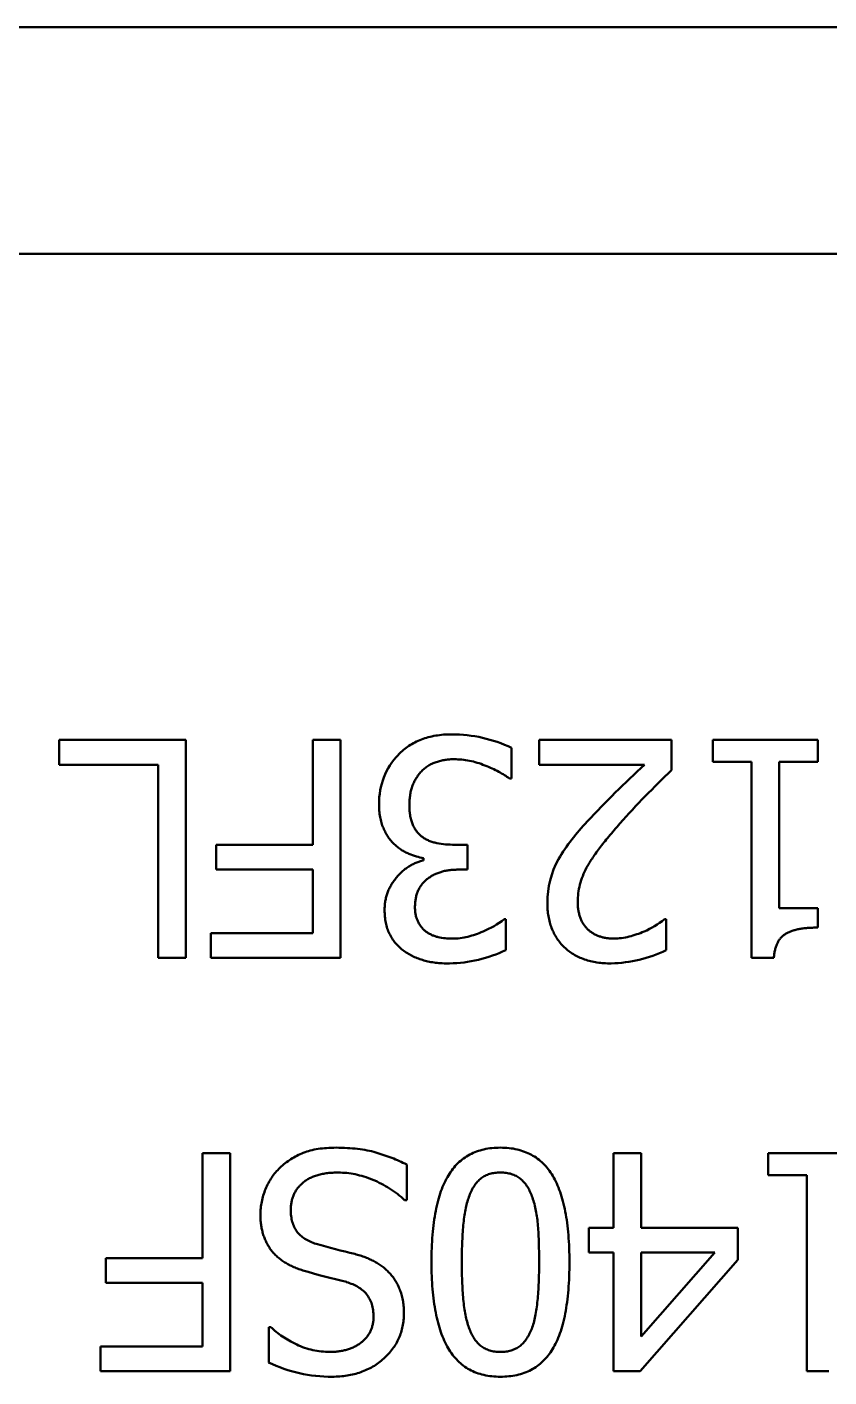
# Model space of a CAD drawing. Header units: millimetres. Extents: x 46 to 194, y 102 to 162.
# Drawn here: x 139.771 to 140.507, y 141.662 to 142.9 of the extents above; entities that cross this region are included whole.
import ezdxf

# ---------------------------------------------------------------- set-up
doc = ezdxf.new("R2010")
doc.units = ezdxf.units.MM
doc.header["$LTSCALE"] = 0.75
doc.layers.add('Visible', color=7, linetype='Continuous', lineweight=50)

msp = doc.modelspace()

# ---------------------------------------------------------------- linework, layer by layer
at = {"layer": 'Visible', "extrusion": (0, 0, -1)}
for p, q in [((168.7993, 142.8999), (127.7993, 142.8999)), ((141.728, 142.6919), (139.228, 142.6919)), ((139.8008, 142.246), (139.8008, 142.2232)), ((139.9172, 142.246), (139.8008, 142.246)), ((139.9172, 142.046), (139.9172, 142.246)), ((140.059, 142.246), (140.0337, 142.246)), ((140.0337, 142.246), (140.0337, 142.1498)), ((140.059, 142.046), (140.059, 142.246)), ((140.2413, 142.246), (140.2413, 142.2232)), ((140.3628, 142.246), (140.2413, 142.246)), ((140.3628, 142.2182), (140.3628, 142.246)), ((140.4008, 142.246), (140.4008, 142.2258)), ((140.497, 142.246), (140.4008, 142.246)), ((140.497, 142.2258), (140.497, 142.246)), ((140.216, 142.2106), (140.216, 142.2388)), ((139.8008, 142.2232), (139.8919, 142.2232)), ((139.8919, 142.2232), (139.8919, 142.046)), ((140.2413, 142.2232), (140.3379, 142.2232)), ((140.4008, 142.2258), (140.4362, 142.2258)), ((140.4362, 142.2258), (140.4362, 142.046)), ((140.4616, 142.0916), (140.4616, 142.2258)), ((140.4616, 142.2258), (140.497, 142.2258)), ((140.2141, 142.2106), (140.216, 142.2106)), ((140.0337, 142.1498), (139.9451, 142.1498)), ((139.9451, 142.1498), (139.9451, 142.127)), ((140.1755, 142.1498), (140.1641, 142.1498)), ((140.1755, 142.127), (140.1755, 142.1498)), ((140.1353, 142.1374), (140.1353, 142.1355)), ((139.9451, 142.127), (140.0337, 142.127)), ((140.0337, 142.127), (140.0337, 142.0688)), ((140.1669, 142.127), (140.1755, 142.127)), ((140.497, 142.0916), (140.4616, 142.0916)), ((140.497, 142.0739), (140.497, 142.0916)), ((140.2109, 142.0815), (140.2093, 142.0815)), ((140.2109, 142.0533), (140.2109, 142.0815)), ((140.3578, 142.0815), (140.3563, 142.0815)), ((140.3578, 142.053), (140.3578, 142.0815)), ((139.94, 142.0688), (139.94, 142.046)), ((140.0337, 142.0688), (139.94, 142.0688)), ((139.8919, 142.046), (139.9172, 142.046)), ((139.94, 142.046), (140.059, 142.046)), ((140.4362, 142.046), (140.4567, 142.046)), ((139.9578, 141.8669), (139.9324, 141.8669)), ((139.9324, 141.8669), (139.9324, 141.7707)), ((139.9578, 141.6669), (139.9578, 141.8669)), ((140.335, 141.8669), (140.3097, 141.8669)), ((140.3097, 141.8669), (140.3097, 141.7986)), ((140.335, 141.7986), (140.335, 141.8669)), ((140.4514, 141.8669), (140.4514, 141.8467)), ((140.5476, 141.8669), (140.4514, 141.8669)), ((140.1198, 141.8239), (140.1198, 141.8566)), ((140.4514, 141.8467), (140.4869, 141.8467)), ((140.4869, 141.8467), (140.4869, 141.6669)), ((140.1179, 141.8239), (140.1198, 141.8239)), ((140.2869, 141.7986), (140.2869, 141.7758)), ((140.3097, 141.7986), (140.2869, 141.7986)), ((140.4236, 141.7986), (140.335, 141.7986)), ((140.4236, 141.7691), (140.4236, 141.7986)), ((140.2869, 141.7758), (140.3097, 141.7758)), ((140.3097, 141.7758), (140.3097, 141.6669)), ((140.335, 141.6987), (140.335, 141.7758)), ((140.4026, 141.7758), (140.335, 141.6987)), ((140.335, 141.7758), (140.4026, 141.7758)), ((139.9324, 141.7707), (139.8438, 141.7707)), ((139.8438, 141.7707), (139.8438, 141.7479)), ((140.3339, 141.6669), (140.4236, 141.7691)), ((139.8438, 141.7479), (139.9324, 141.7479)), ((139.9324, 141.7479), (139.9324, 141.6897)), ((139.9951, 141.7074), (139.9932, 141.7074)), ((139.9932, 141.7074), (139.9932, 141.675)), ((139.8388, 141.6897), (139.8388, 141.6669)), ((139.9324, 141.6897), (139.8388, 141.6897)), ((139.8388, 141.6669), (139.9578, 141.6669)), ((140.3097, 141.6669), (140.3339, 141.6669)), ((140.4869, 141.6669), (140.5073, 141.6669))]:
    msp.add_line(p, q, dxfattribs=at)
for centre, radius, start, end in [((-140.161, 142.1219), 0.1292, 90.14, 115.1962), ((-140.1579, 142.1885), 0.0634, 358.9393, 43.8981), ((-140.982, 141.5238), 0.9508, 42.9036, 47.3579), ((-140.9369, 141.6132), 0.834, 41.8346, 46.502), ((-140.4241, 142.0373), 0.1926, 31.0561, 43.9998), ((-140.33, 142.0972), 0.0811, 359.4053, 29.0641), ((-140.1493, 142.1621), 0.1005, 233.326, 246.1689), ((-140.2985, 142.1563), 0.0946, 232.3019, 245.5803), ((-140.157, 142.1653), 0.1243, 244.2962, 269.0681), ((-140.3037, 142.1673), 0.1264, 244.6676, 268.3065), ((-140.2325, 142.4621), 0.706, 283.1221, 286.089), ((-140.2072, 142.3708), 0.6381, 282.9176, 286.6406), ((-140.0499, 141.7912), 0.1293, 269.3384, 296.0281)]:
    msp.add_arc(centre, radius, start, end, dxfattribs=at)
at = {"layer": 'Visible'}
for points, knots in [([(140.1613, 142.2511), (140.1588, 142.251), (140.1538, 142.251), (140.1465, 142.25), (140.1397, 142.2486), (140.1333, 142.2465), (140.1273, 142.2438), (140.1218, 142.2407), (140.1167, 142.2369), (140.1137, 142.234), (140.1122, 142.2325)], [0, 0, 0, 0, 0.00000763354, 0.00001492371, 0.00002187771, 0.00002856508, 0.00003505855, 0.00004139764, 0.00004769817, 0.00005398977, 0.00005398977, 0.00005398977, 0.00005398977]), ([(140.1333, 142.2171), (140.1342, 142.2181), (140.1361, 142.22), (140.1394, 142.2223), (140.143, 142.2243), (140.1469, 142.2258), (140.151, 142.2269), (140.1551, 142.2277), (140.1592, 142.2282), (140.1619, 142.2283), (140.1633, 142.2283)], [0, 0, 0, 0, 0.00000397819, 0.0000079517, 0.00001201702, 0.00001623898, 0.0000204479, 0.0000246136, 0.00002869714, 0.0000327516, 0.0000327516, 0.0000327516, 0.0000327516]), ([(140.1633, 142.2283), (140.1657, 142.2282), (140.1704, 142.2281), (140.1775, 142.227), (140.1846, 142.2252), (140.1915, 142.2227), (140.1981, 142.2199), (140.2041, 142.2169), (140.2094, 142.2139), (140.2126, 142.2117), (140.2141, 142.2106)], [0, 0, 0, 0, 0.00000705681, 0.00001414552, 0.00002141273, 0.00002888442, 0.00003613284, 0.00004282407, 0.00004885546, 0.00005438142, 0.00005438142, 0.00005438142, 0.00005438142]), ([(140.1223, 142.186), (140.1223, 142.1877), (140.1224, 142.1911), (140.123, 142.1958), (140.1238, 142.2002), (140.125, 142.204), (140.1266, 142.2076), (140.1285, 142.2109), (140.1307, 142.2141), (140.1324, 142.2161), (140.1333, 142.2171)], [0, 0, 0, 0, 0.0000052285, 0.00001001172, 0.00001441423, 0.00001840828, 0.00002221917, 0.00002604954, 0.00002992589, 0.00003389, 0.00003389, 0.00003389, 0.00003389]), ([(140.0945, 142.1874), (140.0945, 142.1853), (140.0946, 142.1812), (140.0953, 142.1754), (140.0965, 142.1701), (140.0983, 142.1653), (140.1004, 142.1609), (140.1027, 142.1569), (140.1054, 142.1534), (140.1074, 142.1513), (140.1084, 142.1503)], [0, 0, 0, 0, 0.0000062393, 0.00001201267, 0.00001740599, 0.00002244146, 0.00002722946, 0.00003174866, 0.00003614069, 0.00004035677, 0.00004035677, 0.00004035677, 0.00004035677]), ([(140.1342, 142.157), (140.1333, 142.1577), (140.1315, 142.1591), (140.1292, 142.1618), (140.1271, 142.1647), (140.1254, 142.1681), (140.124, 142.1719), (140.123, 142.1761), (140.1224, 142.1809), (140.1223, 142.1842), (140.1223, 142.186)], [0, 0, 0, 0, 0.00000343062, 0.00000687941, 0.00001043269, 0.0000141401, 0.00001811764, 0.0000224346, 0.00002718577, 0.00003237542, 0.00003237542, 0.00003237542, 0.00003237542]), ([(140.2767, 142.0973), (140.2768, 142.1), (140.277, 142.1054), (140.2787, 142.1134), (140.2812, 142.1213), (140.2842, 142.1277), (140.2872, 142.133), (140.29, 142.1372), (140.2931, 142.1418), (140.2967, 142.1468), (140.3008, 142.152), (140.3053, 142.1575), (140.3102, 142.1634), (140.3137, 142.1674), (140.3155, 142.1694)], [0, 0, 0, 0, 0.00000807399, 0.00001616121, 0.00002438026, 0.00003287983, 0.00003742625, 0.00004252168, 0.0000480651, 0.00005417215, 0.00006078537, 0.00006789166, 0.00007557364, 0.00008374816, 0.00008374816, 0.00008374816, 0.00008374816]), ([(140.1084, 142.1503), (140.1095, 142.1494), (140.1115, 142.1476), (140.1148, 142.1452), (140.1182, 142.1432), (140.1228, 142.1411), (140.1285, 142.139), (140.1331, 142.1379), (140.1353, 142.1374)], [0, 0, 0, 0, 0.00000417981, 0.00000819983, 0.0000121699, 0.00001606353, 0.00002347297, 0.00003020927, 0.00003020927, 0.00003020927, 0.00003020927]), ([(140.1641, 142.1498), (140.1612, 142.1499), (140.1557, 142.15), (140.1489, 142.151), (140.1438, 142.1522), (140.1403, 142.1535), (140.1371, 142.155), (140.1352, 142.1563), (140.1342, 142.157)], [0, 0, 0, 0, 0.00000865342, 0.00001674542, 0.00002058275, 0.00002429575, 0.00002782486, 0.00003132241, 0.00003132241, 0.00003132241, 0.00003132241]), ([(140.1353, 142.1355), (140.1341, 142.1352), (140.1317, 142.1346), (140.1282, 142.1333), (140.1248, 142.1317), (140.1216, 142.1298), (140.1185, 142.1277), (140.1156, 142.1252), (140.1127, 142.1225), (140.1101, 142.1194), (140.1076, 142.1162), (140.1054, 142.1128), (140.1036, 142.1094), (140.1021, 142.1057), (140.101, 142.102), (140.1001, 142.0981), (140.0996, 142.094), (140.0996, 142.0913), (140.0995, 142.0899)], [0, 0, 0, 0, 0.00000372097, 0.00000742666, 0.00001109503, 0.00001482163, 0.00001856219, 0.00002236866, 0.00002630069, 0.00003035114, 0.00003442836, 0.00003839895, 0.00004231414, 0.00004622397, 0.00005010266, 0.00005405442, 0.0000581087, 0.00006221233, 0.00006221233, 0.00006221233, 0.00006221233]), ([(140.1274, 142.0924), (140.1274, 142.0938), (140.1275, 142.0965), (140.128, 142.1003), (140.1288, 142.1039), (140.13, 142.1073), (140.1316, 142.1104), (140.1335, 142.1133), (140.1358, 142.1159), (140.1383, 142.1182), (140.1412, 142.1203), (140.1442, 142.1221), (140.1475, 142.1236), (140.151, 142.1249), (140.1547, 142.1258), (140.1586, 142.1266), (140.1627, 142.1269), (140.1655, 142.127), (140.1669, 142.127)], [0, 0, 0, 0, 0.0000040602, 0.00000787816, 0.00001153048, 0.00001501018, 0.00001842987, 0.00002178418, 0.00002518625, 0.00002861084, 0.00003207563, 0.00003557473, 0.00003910048, 0.00004275343, 0.00004646261, 0.00005034969, 0.00005442561, 0.00005864175, 0.00005864175, 0.00005864175, 0.00005864175]), ([(140.2489, 142.0964), (140.2489, 142.0943), (140.249, 142.0903), (140.2498, 142.0843), (140.251, 142.0787), (140.2527, 142.0735), (140.2549, 142.0686), (140.2575, 142.064), (140.2607, 142.0597), (140.2644, 142.0558), (140.2684, 142.0523), (140.2729, 142.0493), (140.2778, 142.0467), (140.283, 142.0446), (140.2886, 142.0429), (140.2945, 142.0418), (140.3008, 142.0411), (140.3052, 142.041), (140.3074, 142.041)], [0, 0, 0, 0, 0.00000618502, 0.0000120981, 0.000017773, 0.00002323811, 0.00002855839, 0.00003383186, 0.00003909121, 0.00004438272, 0.00004974146, 0.00005506974, 0.00006051155, 0.0000660895, 0.00007183226, 0.00007784655, 0.00008414578, 0.00009080287, 0.00009080287, 0.00009080287, 0.00009080287]), ([(140.2862, 142.0719), (140.2855, 142.0726), (140.2841, 142.0741), (140.2822, 142.0766), (140.2806, 142.0794), (140.2792, 142.0825), (140.2781, 142.0859), (140.2773, 142.0894), (140.2768, 142.0933), (140.2768, 142.0959), (140.2767, 142.0973)], [0, 0, 0, 0, 0.00000302941, 0.00000614919, 0.00000933652, 0.00001269552, 0.0000161744, 0.00001979676, 0.00002359795, 0.00002764786, 0.00002764786, 0.00002764786, 0.00002764786]), ([(140.0995, 142.0899), (140.0996, 142.0879), (140.0997, 142.084), (140.1005, 142.0784), (140.1019, 142.0731), (140.1039, 142.0682), (140.1064, 142.0637), (140.1095, 142.0595), (140.1131, 142.0557), (140.1159, 142.0536), (140.1173, 142.0524)], [0, 0, 0, 0, 0.00000595206, 0.00001156707, 0.00001691908, 0.00002206187, 0.00002712263, 0.00003221594, 0.00003736185, 0.00004269582, 0.00004269582, 0.00004269582, 0.00004269582]), ([(140.1377, 142.0701), (140.1369, 142.0707), (140.1355, 142.0719), (140.1335, 142.074), (140.1318, 142.0764), (140.1302, 142.0791), (140.129, 142.082), (140.128, 142.0852), (140.1275, 142.0887), (140.1274, 142.0912), (140.1274, 142.0924)], [0, 0, 0, 0, 0.00000278259, 0.0000055853, 0.00000853564, 0.00001157664, 0.00001473918, 0.00001805306, 0.00002154245, 0.00002527413, 0.00002527413, 0.00002527413, 0.00002527413]), ([(140.31, 142.0637), (140.3088, 142.0638), (140.3065, 142.0638), (140.3031, 142.0642), (140.2999, 142.0648), (140.2968, 142.0658), (140.2939, 142.0669), (140.2912, 142.0683), (140.2886, 142.0699), (140.287, 142.0712), (140.2862, 142.0719)], [0, 0, 0, 0, 0.0000035308, 0.00000692425, 0.00001019791, 0.00001338421, 0.00001653553, 0.00001960318, 0.00002267159, 0.00002571816, 0.00002571816, 0.00002571816, 0.00002571816]), ([(140.4567, 142.046), (140.4568, 142.0473), (140.4571, 142.0498), (140.4577, 142.0534), (140.4587, 142.0567), (140.4599, 142.0596), (140.4613, 142.0623), (140.4631, 142.0645), (140.4651, 142.0665), (140.4674, 142.0681), (140.47, 142.0695), (140.4729, 142.0707), (140.4761, 142.0717), (140.4797, 142.0725), (140.4835, 142.0731), (140.4877, 142.0736), (140.4922, 142.0738), (140.4954, 142.0739), (140.497, 142.0739)], [0, 0, 0, 0, 0.0000038598, 0.00000748316, 0.00001082728, 0.00001393145, 0.00001689292, 0.00001971127, 0.00002245135, 0.00002519952, 0.00002803602, 0.0000311251, 0.00003445476, 0.00003802509, 0.00004191159, 0.00004608692, 0.00005055728, 0.00005537213, 0.00005537213, 0.00005537213, 0.00005537213]), ([(140.1617, 142.0637), (140.1595, 142.0638), (140.1551, 142.064), (140.1498, 142.0648), (140.1458, 142.0659), (140.1429, 142.067), (140.1402, 142.0684), (140.1385, 142.0695), (140.1377, 142.0701)], [0, 0, 0, 0, 0.00000665332, 0.00001298569, 0.00001606574, 0.00001912082, 0.00002218049, 0.00002524094, 0.00002524094, 0.00002524094, 0.00002524094]), ([(140.1899, 142.0702), (140.1876, 142.0693), (140.183, 142.0675), (140.176, 142.0654), (140.1689, 142.064), (140.1641, 142.0638), (140.1617, 142.0637)], [0, 0, 0, 0, 0.00000738858, 0.00001472801, 0.00002197812, 0.00002915505, 0.00002915505, 0.00002915505, 0.00002915505]), ([(140.3376, 142.0702), (140.3354, 142.0693), (140.3309, 142.0676), (140.324, 142.0655), (140.317, 142.064), (140.3123, 142.0638), (140.31, 142.0637)], [0, 0, 0, 0, 0.00000715102, 0.00001437523, 0.00002159262, 0.00002853384, 0.00002853384, 0.00002853384, 0.00002853384]), ([(140.1173, 142.0524), (140.1187, 142.0515), (140.1214, 142.0496), (140.1259, 142.0473), (140.1306, 142.0453), (140.1355, 142.0437), (140.1408, 142.0424), (140.1465, 142.0416), (140.1526, 142.041), (140.1568, 142.041), (140.159, 142.041)], [0, 0, 0, 0, 0.0000049795, 0.00000990719, 0.00001496705, 0.00002007451, 0.00002538971, 0.00003110003, 0.00003716174, 0.00004363167, 0.00004363167, 0.00004363167, 0.00004363167]), ([(140.055, 141.872), (140.0521, 141.8719), (140.0466, 141.8718), (140.0387, 141.871), (140.0315, 141.8695), (140.025, 141.8674), (140.0191, 141.8647), (140.0136, 141.8615), (140.0083, 141.8579), (140.0051, 141.855), (140.0035, 141.8536)], [0, 0, 0, 0, 0.0000086265, 0.00001658311, 0.00002385801, 0.00003054851, 0.00003697288, 0.00004334924, 0.00004971185, 0.00005616281, 0.00005616281, 0.00005616281, 0.00005616281]), ([(140.1198, 141.8566), (140.1175, 141.8577), (140.1131, 141.8598), (140.1061, 141.8627), (140.0989, 141.8653), (140.0914, 141.8677), (140.0834, 141.8697), (140.0746, 141.871), (140.0651, 141.8718), (140.0585, 141.8719), (140.055, 141.872)], [0, 0, 0, 0, 0.0000074158, 0.00001493835, 0.00002259697, 0.00003035406, 0.00003849996, 0.00004735157, 0.00005688213, 0.00006721087, 0.00006721087, 0.00006721087, 0.00006721087]), ([(140.2059, 141.872), (140.2032, 141.8719), (140.1982, 141.8718), (140.1908, 141.8706), (140.184, 141.8686), (140.1777, 141.8658), (140.1719, 141.8622), (140.1667, 141.8578), (140.162, 141.8525), (140.1579, 141.8465), (140.1542, 141.8396), (140.1511, 141.8319), (140.1484, 141.8232), (140.1463, 141.8137), (140.1446, 141.8032), (140.1434, 141.7919), (140.1427, 141.7796), (140.1426, 141.7712), (140.1426, 141.7668)], [0, 0, 0, 0, 0.000007847, 0.000015226, 0.0000222778, 0.000029134, 0.0000358553, 0.0000426259, 0.0000496044, 0.0000568289, 0.0000645495, 0.0000728921, 0.0000819191, 0.0000917033, 0.0001022513, 0.0001136771, 0.0001259283, 0.0001390713, 0.0001390713, 0.0001390713, 0.0001390713]), ([(140.2691, 141.767), (140.2691, 141.7713), (140.269, 141.7796), (140.2683, 141.7916), (140.2672, 141.8028), (140.2654, 141.8132), (140.2633, 141.8226), (140.2608, 141.8313), (140.2576, 141.8391), (140.2541, 141.8461), (140.2499, 141.8522), (140.2453, 141.8575), (140.2401, 141.862), (140.2342, 141.8656), (140.2279, 141.8685), (140.221, 141.8705), (140.2136, 141.8718), (140.2085, 141.8719), (140.2059, 141.872)], [0, 0, 0, 0, 0.0000128536, 0.0000248956, 0.0000361096, 0.0000465694, 0.0000562583, 0.0000652272, 0.0000735834, 0.0000813649, 0.0000886803, 0.0000956849, 0.0001025259, 0.0001092952, 0.0001161971, 0.0001232911, 0.0001307475, 0.0001386659, 0.0001386659, 0.0001386659, 0.0001386659]), ([(140.0035, 141.8536), (140.0021, 141.8522), (139.9994, 141.8494), (139.9959, 141.8447), (139.9928, 141.8396), (139.9902, 141.834), (139.9882, 141.8283), (139.9867, 141.8224), (139.9857, 141.8165), (139.9856, 141.8125), (139.9856, 141.8105)], [0, 0, 0, 0, 0.00000577349, 0.00001157292, 0.00001752162, 0.00002357818, 0.00002969645, 0.00003568243, 0.0000415594, 0.00004745154, 0.00004745154, 0.00004745154, 0.00004745154]), ([(140.0135, 141.815), (140.0135, 141.8163), (140.0135, 141.8187), (140.0141, 141.8223), (140.0149, 141.8257), (140.0162, 141.8289), (140.0177, 141.832), (140.0196, 141.8348), (140.0219, 141.8374), (140.0245, 141.8399), (140.0274, 141.8421), (140.0307, 141.844), (140.0344, 141.8456), (140.0383, 141.847), (140.0426, 141.848), (140.0472, 141.8487), (140.0521, 141.8491), (140.0555, 141.8492), (140.0572, 141.8492)], [0, 0, 0, 0, 0.00000371497, 0.0000072678, 0.00001073605, 0.00001408814, 0.00001742563, 0.00002080651, 0.00002421371, 0.00002775168, 0.00003137745, 0.00003512352, 0.0000389715, 0.00004306122, 0.00004740137, 0.00005198777, 0.00005685153, 0.00006201118, 0.00006201118, 0.00006201118, 0.00006201118]), ([(140.0572, 141.8492), (140.0598, 141.8491), (140.0649, 141.849), (140.0728, 141.8476), (140.0807, 141.8456), (140.0888, 141.8427), (140.0967, 141.839), (140.1042, 141.8347), (140.1114, 141.8297), (140.1157, 141.8258), (140.1179, 141.8239)], [0, 0, 0, 0, 0.00000764113, 0.00001553227, 0.00002374112, 0.00003234505, 0.00004110169, 0.00004976239, 0.00005847241, 0.00006722102, 0.00006722102, 0.00006722102, 0.00006722102]), ([(140.1773, 141.828), (140.178, 141.8297), (140.1793, 141.8329), (140.1818, 141.8372), (140.1847, 141.8409), (140.188, 141.844), (140.1918, 141.8464), (140.1961, 141.848), (140.2008, 141.8491), (140.2041, 141.8491), (140.2059, 141.8492)], [0, 0, 0, 0, 0.00000534228, 0.00001024776, 0.00001488001, 0.00001929533, 0.00002364958, 0.00002810861, 0.00003284925, 0.00003795929, 0.00003795929, 0.00003795929, 0.00003795929]), ([(140.2059, 141.8492), (140.2076, 141.8491), (140.211, 141.849), (140.2159, 141.848), (140.2202, 141.8462), (140.2241, 141.8437), (140.2274, 141.8405), (140.2303, 141.8368), (140.2328, 141.8324), (140.234, 141.8292), (140.2347, 141.8276)], [0, 0, 0, 0, 0.00000524791, 0.00001008397, 0.00001464091, 0.0000190737, 0.00002355121, 0.00002814702, 0.0000330665, 0.0000383359, 0.0000383359, 0.0000383359, 0.0000383359]), ([(140.1704, 141.7668), (140.1704, 141.7701), (140.1704, 141.7766), (140.1708, 141.786), (140.1712, 141.7946), (140.1719, 141.8026), (140.1728, 141.8099), (140.174, 141.8165), (140.1754, 141.8225), (140.1767, 141.8263), (140.1773, 141.828)], [0, 0, 0, 0, 0.00001005555, 0.00001940359, 0.00002808627, 0.00003607521, 0.00004341601, 0.00005017193, 0.00005632649, 0.00006194751, 0.00006194751, 0.00006194751, 0.00006194751]), ([(140.2347, 141.8276), (140.2354, 141.8257), (140.2367, 141.8218), (140.2382, 141.8156), (140.2394, 141.809), (140.2401, 141.802), (140.2407, 141.7944), (140.241, 141.7861), (140.2413, 141.7768), (140.2413, 141.7704), (140.2413, 141.767)], [0, 0, 0, 0, 0.00000605984, 0.00001239071, 0.00001900324, 0.00002590915, 0.00003342106, 0.00004178765, 0.00005097777, 0.00006103261, 0.00006103261, 0.00006103261, 0.00006103261]), ([(139.9856, 141.8105), (139.9856, 141.809), (139.9857, 141.806), (139.9861, 141.8015), (139.9868, 141.7972), (139.9879, 141.7932), (139.9892, 141.7892), (139.9908, 141.7855), (139.9927, 141.782), (139.9949, 141.7787), (139.9974, 141.7755), (140.0003, 141.7726), (140.0035, 141.7699), (140.007, 141.7673), (140.0109, 141.765), (140.0151, 141.7629), (140.0197, 141.761), (140.0229, 141.7599), (140.0245, 141.7594)], [0, 0, 0, 0, 0.00000460896, 0.00000907878, 0.00001335055, 0.00001753284, 0.00002164129, 0.00002564271, 0.00002962373, 0.00003357663, 0.00003755474, 0.00004161957, 0.00004580871, 0.00005012452, 0.00005457401, 0.00005929264, 0.00006419873, 0.00006932861, 0.00006932861, 0.00006932861, 0.00006932861]), ([(140.0368, 141.7837), (140.0349, 141.7844), (140.0312, 141.7856), (140.0264, 141.7883), (140.0222, 141.7913), (140.0189, 141.795), (140.0165, 141.7992), (140.0147, 141.804), (140.0136, 141.8093), (140.0135, 141.8131), (140.0135, 141.815)], [0, 0, 0, 0, 0.0000060329, 0.00001148646, 0.00001653494, 0.00002132481, 0.00002608522, 0.00003108725, 0.00003641536, 0.00004220573, 0.00004220573, 0.00004220573, 0.00004220573]), ([(140.1045, 141.7565), (140.1035, 141.7576), (140.1014, 141.7598), (140.0979, 141.7627), (140.0942, 141.7653), (140.0903, 141.7676), (140.0862, 141.7696), (140.0818, 141.7715), (140.0771, 141.7731), (140.0738, 141.774), (140.0722, 141.7745)], [0, 0, 0, 0, 0.00000456782, 0.00000909419, 0.00001355837, 0.00001807136, 0.00002269743, 0.00002745918, 0.00003240981, 0.00003757606, 0.00003757606, 0.00003757606, 0.00003757606]), ([(140.1426, 141.7668), (140.1426, 141.7625), (140.1427, 141.7543), (140.1434, 141.7424), (140.1446, 141.7313), (140.1463, 141.721), (140.1484, 141.7115), (140.151, 141.7029), (140.1541, 141.6951), (140.1577, 141.6881), (140.1618, 141.6819), (140.1664, 141.6765), (140.1717, 141.672), (140.1774, 141.6682), (140.1838, 141.6654), (140.1907, 141.6633), (140.1981, 141.6621), (140.2032, 141.6619), (140.2059, 141.6619)], [0, 0, 0, 0, 0.0000127612, 0.0000247094, 0.0000358677, 0.00004631, 0.0000559803, 0.0000650171, 0.0000733759, 0.0000812268, 0.0000886009, 0.0000957056, 0.0001025607, 0.0001093747, 0.0001162908, 0.0001234109, 0.0001308827, 0.0001388174, 0.0001388174, 0.0001388174, 0.0001388174]), ([(140.1774, 141.7056), (140.1768, 141.7073), (140.1755, 141.7111), (140.174, 141.7171), (140.1728, 141.7238), (140.1719, 141.7311), (140.1712, 141.7391), (140.1708, 141.7477), (140.1704, 141.757), (140.1704, 141.7635), (140.1704, 141.7668)], [0, 0, 0, 0, 0.00000564759, 0.00001182452, 0.00001855962, 0.00002590927, 0.00003386526, 0.00004247278, 0.00005178226, 0.0000617175, 0.0000617175, 0.0000617175, 0.0000617175]), ([(140.2059, 141.6619), (140.2085, 141.6619), (140.2135, 141.6621), (140.2209, 141.6633), (140.2277, 141.6652), (140.234, 141.668), (140.2398, 141.6716), (140.245, 141.676), (140.2497, 141.6812), (140.2539, 141.6872), (140.2575, 141.694), (140.2606, 141.7018), (140.2633, 141.7104), (140.2654, 141.72), (140.2671, 141.7305), (140.2683, 141.7418), (140.269, 141.7541), (140.2691, 141.7626), (140.2691, 141.767)], [0, 0, 0, 0, 0.0000078494, 0.0000152307, 0.0000222846, 0.0000291267, 0.00003585, 0.0000425973, 0.0000495486, 0.000056798, 0.000064486, 0.0000728162, 0.0000818459, 0.0000915945, 0.0001022239, 0.0001136531, 0.0001259476, 0.0001391738, 0.0001391738, 0.0001391738, 0.0001391738]), ([(140.2413, 141.767), (140.2413, 141.7638), (140.2413, 141.7576), (140.241, 141.7485), (140.2406, 141.7399), (140.2399, 141.7319), (140.2391, 141.7244), (140.2379, 141.7176), (140.2365, 141.7114), (140.2352, 141.7076), (140.2345, 141.7058)], [0, 0, 0, 0, 0.00000958024, 0.00001868934, 0.00002729062, 0.00003539105, 0.0000429234, 0.00004987406, 0.00005618236, 0.00006194079, 0.00006194079, 0.00006194079, 0.00006194079]), ([(140.0646, 141.7487), (140.0665, 141.7481), (140.0702, 141.7468), (140.0752, 141.7443), (140.0795, 141.7412), (140.0832, 141.7376), (140.086, 141.7333), (140.088, 141.7284), (140.0892, 141.7228), (140.0893, 141.7188), (140.0894, 141.7168)], [0, 0, 0, 0, 0.00000599905, 0.00001153657, 0.00001672495, 0.0000217122, 0.0000266896, 0.00003190705, 0.00003747897, 0.00004360415, 0.00004360415, 0.00004360415, 0.00004360415]), ([(140.1172, 141.7199), (140.1172, 141.7218), (140.1172, 141.7255), (140.1165, 141.7309), (140.1155, 141.736), (140.114, 141.7407), (140.1121, 141.7451), (140.11, 141.7493), (140.1074, 141.7531), (140.1055, 141.7554), (140.1045, 141.7565)], [0, 0, 0, 0, 0.00000575474, 0.00001118629, 0.00001636701, 0.00002130995, 0.0000260911, 0.0000307225, 0.00003529887, 0.00003980876, 0.00003980876, 0.00003980876, 0.00003980876]), ([(140.0894, 141.7168), (140.0894, 141.7156), (140.0893, 141.7133), (140.0887, 141.7099), (140.0879, 141.7067), (140.0867, 141.7037), (140.0851, 141.7008), (140.0832, 141.6982), (140.0809, 141.6957), (140.0783, 141.6934), (140.0755, 141.6913), (140.0723, 141.6896), (140.069, 141.688), (140.0655, 141.6868), (140.0618, 141.6858), (140.0578, 141.6852), (140.0536, 141.6847), (140.0507, 141.6846), (140.0493, 141.6846)], [0, 0, 0, 0, 0.00000351789, 0.0000069195, 0.00001018548, 0.00001342654, 0.00001662523, 0.00001990289, 0.00002320188, 0.00002667135, 0.0000302335, 0.00003378931, 0.00003744628, 0.0000411677, 0.00004500851, 0.00004901386, 0.00005322195, 0.00005760661, 0.00005760661, 0.00005760661, 0.00005760661]), ([(140.0514, 141.6619), (140.0538, 141.6619), (140.0584, 141.662), (140.0651, 141.6628), (140.0715, 141.6641), (140.0776, 141.6659), (140.0834, 141.6683), (140.0889, 141.6711), (140.094, 141.6745), (140.0988, 141.6785), (140.1031, 141.6827), (140.1069, 141.6873), (140.1101, 141.6921), (140.1127, 141.6972), (140.1147, 141.7025), (140.1162, 141.7081), (140.1171, 141.7139), (140.1172, 141.7179), (140.1172, 141.7199)], [0, 0, 0, 0, 0.00000704667, 0.000013774, 0.00002031391, 0.00002663383, 0.0000328779, 0.00003900011, 0.000045166, 0.00005135039, 0.0000574484, 0.00006334896, 0.00006908697, 0.0000747838, 0.00008045543, 0.00008618362, 0.00009202421, 0.00009808283, 0.00009808283, 0.00009808283, 0.00009808283]), ([(140.0493, 141.6846), (140.0466, 141.6847), (140.0414, 141.6849), (140.0337, 141.6862), (140.0261, 141.6883), (140.0189, 141.6914), (140.012, 141.6949), (140.0058, 141.6987), (140.0001, 141.7028), (139.9968, 141.7059), (139.9951, 141.7074)], [0, 0, 0, 0, 0.00000787596, 0.00001564593, 0.00002345158, 0.00003135516, 0.00003913165, 0.00004645815, 0.00005341366, 0.00006004611, 0.00006004611, 0.00006004611, 0.00006004611]), ([(140.2059, 141.6846), (140.2041, 141.6847), (140.2008, 141.6848), (140.196, 141.6859), (140.1918, 141.6875), (140.188, 141.6899), (140.1848, 141.6929), (140.1819, 141.6965), (140.1794, 141.7008), (140.1781, 141.7039), (140.1774, 141.7056)], [0, 0, 0, 0, 0.00000518341, 0.00000991952, 0.00001438859, 0.00001867249, 0.00002299938, 0.00002754159, 0.00003240857, 0.00003763802, 0.00003763802, 0.00003763802, 0.00003763802]), ([(140.2345, 141.7058), (140.2339, 141.7041), (140.2325, 141.7009), (140.2299, 141.6966), (140.227, 141.6929), (140.2237, 141.6899), (140.2199, 141.6875), (140.2156, 141.6858), (140.2109, 141.6848), (140.2076, 141.6847), (140.2059, 141.6846)], [0, 0, 0, 0, 0.00000532343, 0.00001023704, 0.00001483943, 0.00001920007, 0.00002352625, 0.00002797075, 0.00003268084, 0.00003775794, 0.00003775794, 0.00003775794, 0.00003775794])]:
    msp.add_open_spline(points, degree=3, knots=knots, dxfattribs=at)

doc.saveas('drawing.dxf')
